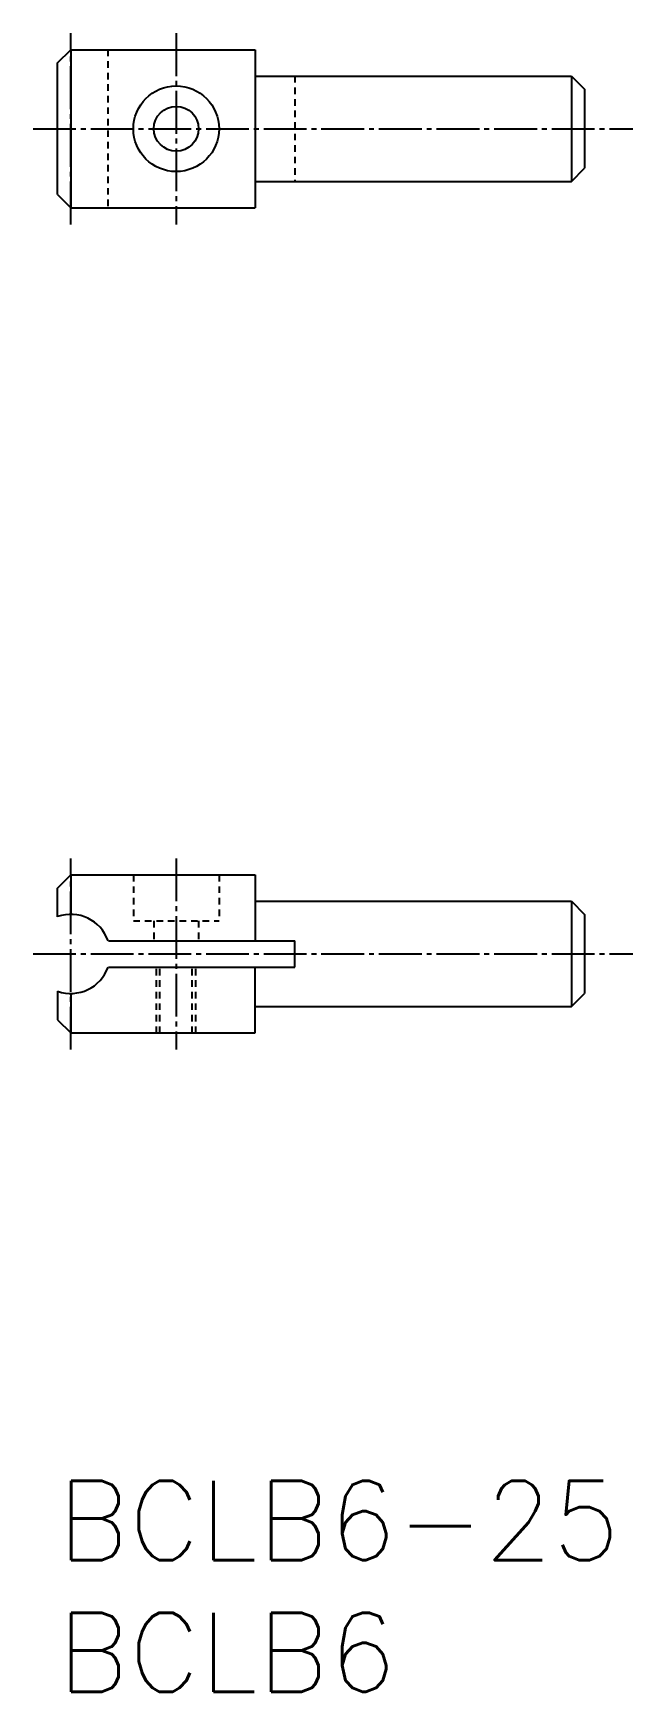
# Model space of a CAD drawing. Extents: x -319 to -273, y -2536 to -2410.
import ezdxf

# ---------------------------------------------------------------- set-up
doc = ezdxf.new("R2010")
doc.units = 0
doc.header["$LTSCALE"] = 0.25
doc.linetypes.add('CENTER', pattern=[17.5, 13, -1.5, 1.5, -1.5])
doc.linetypes.add('DASHED', pattern=[3.5, 2, -1.5])
doc.layers.get('0').update_dxf_attribs({"linetype": 'CONTINUOUS'})
doc.layers.add('CENTER', color=1, linetype='CENTER')
doc.styles.get("Standard").update_dxf_attribs({"font": 'txt', "bigfont": 'BIGFONT'})

msp = doc.modelspace()

# ---------------------------------------------------------------- linework, layer by layer
at = {"color": 7, "linetype": 'CONTINUOUS'}
for p, q in [((-317.14, -2412.53), (-316.14, -2411.53)), ((-316.14, -2411.53), (-316.14, -2423.53)), ((-316.14, -2411.53), (-302.14, -2411.53)), ((-302.14, -2411.53), (-302.14, -2423.53)), ((-317.14, -2422.53), (-317.14, -2412.53)), ((-302.14, -2413.53), (-278.14, -2413.53)), ((-278.14, -2413.53), (-277.14, -2414.53)), ((-278.14, -2413.53), (-278.14, -2421.53)), ((-277.14, -2414.53), (-277.14, -2420.53)), ((-278.14, -2421.53), (-277.14, -2420.53)), ((-302.14, -2421.53), (-278.14, -2421.53)), ((-317.14, -2422.53), (-316.14, -2423.53)), ((-316.14, -2423.53), (-302.14, -2423.53)), ((-317.14, -2475.16), (-316.14, -2474.16)), ((-316.14, -2474.16), (-302.14, -2474.16)), ((-316.14, -2474.16), (-316.14, -2477.16)), ((-302.14, -2474.16), (-302.14, -2479.16)), ((-317.14, -2477.34), (-317.14, -2475.16)), ((-302.14, -2476.16), (-278.14, -2476.16)), ((-278.14, -2476.16), (-278.14, -2484.16)), ((-278.14, -2476.16), (-277.14, -2477.16)), ((-278.14, -2476.16), (-278.14, -2484.16)), ((-277.14, -2477.16), (-277.14, -2483.16)), ((-277.14, -2477.16), (-277.14, -2483.16)), ((-313.27, -2479.16), (-299.14, -2479.16)), ((-299.14, -2481.16), (-299.14, -2479.16)), ((-313.27, -2481.16), (-299.14, -2481.16)), ((-302.14, -2486.16), (-302.14, -2481.16)), ((-317.14, -2482.99), (-317.14, -2485.16)), ((-316.14, -2483.16), (-316.14, -2486.16)), ((-278.14, -2484.16), (-277.14, -2483.16)), ((-302.14, -2484.16), (-278.14, -2484.16)), ((-317.14, -2485.16), (-316.14, -2486.16)), ((-316.14, -2486.16), (-302.14, -2486.16))]:
    msp.add_line(p, q, dxfattribs=at)
at = {"color": 3, "linetype": 'DASHED'}
for p, q in [((-313.32, -2411.53), (-313.32, -2423.53)), ((-299.14, -2413.53), (-299.14, -2421.53)), ((-311.39, -2474.16), (-311.39, -2477.66)), ((-304.89, -2474.16), (-304.89, -2477.66)), ((-311.39, -2477.66), (-304.89, -2477.66)), ((-309.84, -2477.66), (-309.84, -2479.16)), ((-306.44, -2477.66), (-306.44, -2479.16)), ((-309.64, -2486.16), (-309.64, -2481.16)), ((-309.37, -2486.16), (-309.37, -2481.16)), ((-306.92, -2486.16), (-306.92, -2481.16)), ((-306.64, -2486.16), (-306.64, -2481.16))]:
    msp.add_line(p, q, dxfattribs=at)
at = {"color": 7, "linetype": 'CONTINUOUS'}
for radius in [3.25, 1.7]:
    msp.add_circle((-308.14, -2417.53), radius, dxfattribs=at)
for start, end in [(19.4712, 109.4712), (250.5288, 340.5288)]:
    msp.add_arc((-316.14, -2480.16), 3, start, end, dxfattribs=at)
at = {"layer": 'CENTER', "color": 1, "linetype": 'CENTER'}
for p, q in [((-316.14, -2424.79), (-316.14, -2410.28)), ((-308.14, -2410.28), (-308.14, -2424.79)), ((-319, -2417.53), (-273.48, -2417.53)), ((-316.14, -2487.42), (-316.14, -2472.91)), ((-308.14, -2472.91), (-308.14, -2487.42)), ((-319, -2480.16), (-273.48, -2480.16))]:
    msp.add_line(p, q, dxfattribs=at)

# ---------------------------------------------------------------- texts
at = {"color": 7, "linetype": 'CONTINUOUS'}
for s, p in [('BCLB6-25', (-317.14, -2526.16)), ('BCLB6', (-317.14, -2536.16))]:
    msp.add_text(s, height=6, dxfattribs=at).set_placement(p)

doc.saveas('drawing.dxf')
